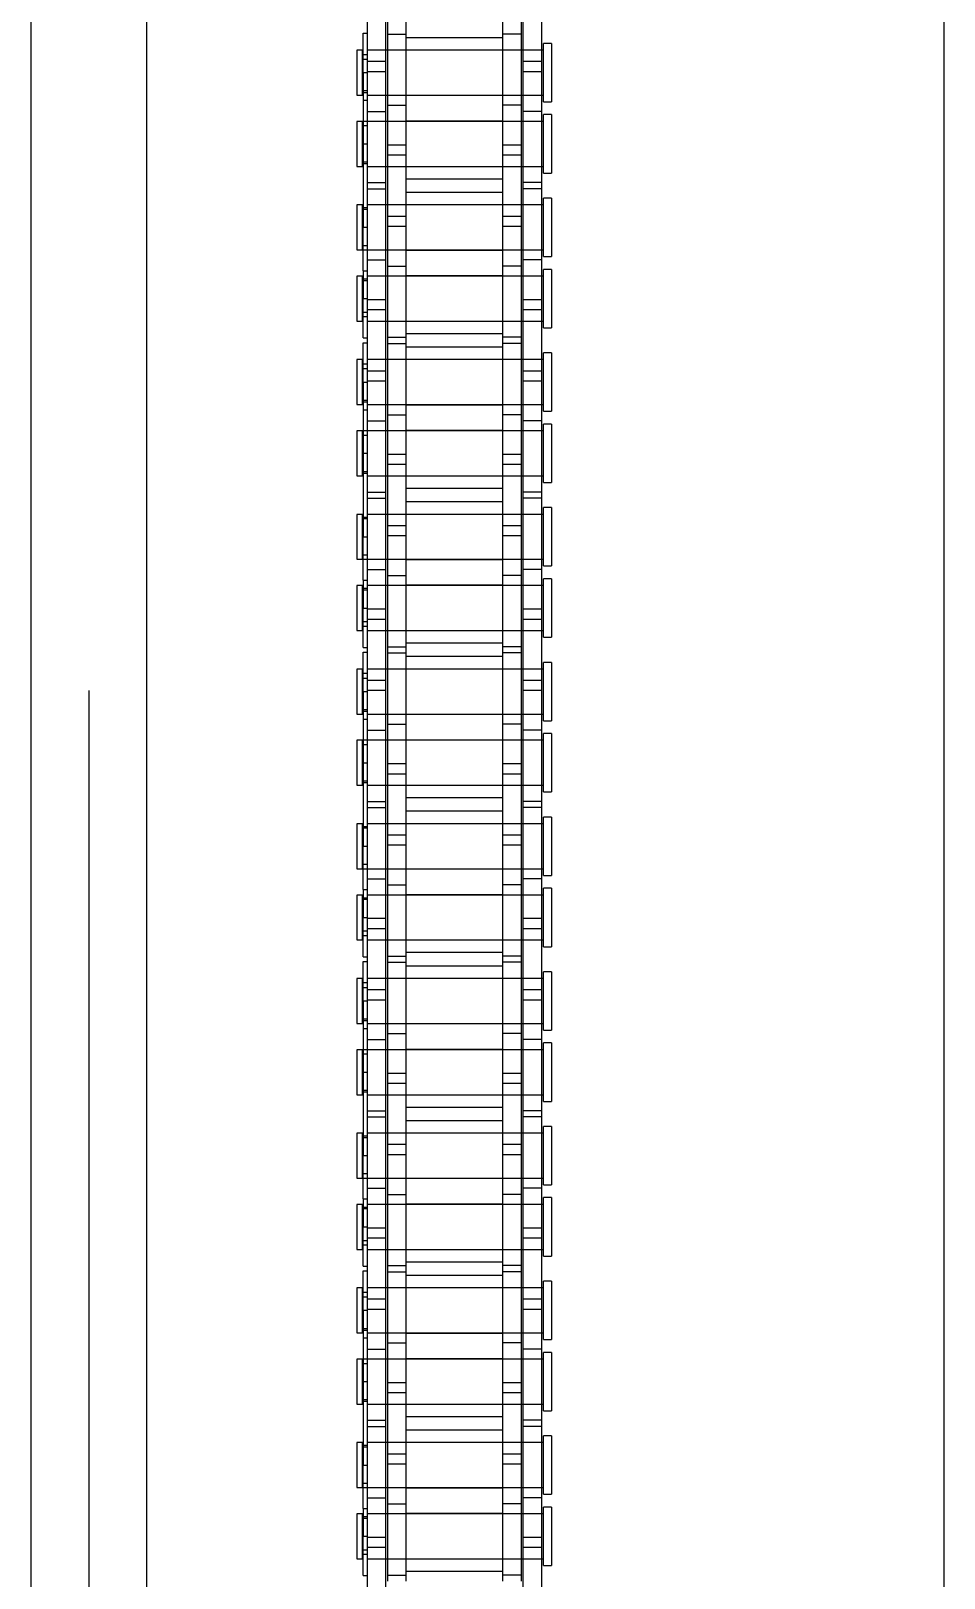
# Model space of a CAD drawing. Header units: metres. Extents: x 0 to 63075, y 0 to 44550.
# Drawn here: x 13894.7 to 13969.7, y 28644.5 to 28771.5 of the extents above; entities that cross this region are included whole.
import ezdxf

# ---------------------------------------------------------------- set-up
doc = ezdxf.new("R2010")
doc.units = ezdxf.units.M
doc.header["$LTSCALE"] = 75
doc.linetypes.add('HIDDEN2', pattern=[4.7625, 3.175, -1.5875])
for name, color, linetype in [('SDM', 7, 'Continuous'), ('SL4', 4, 'Continuous'), ('ST1', 7, 'HIDDEN2')]:
    doc.layers.add(name, color=color, linetype=linetype)

# ---------------------------------------------------------------- blocks, each defined once
blk = doc.blocks.new('A$Cb6dca9d5')
at = {"layer": 'SL4'}
for p, q in [((48.24, 2334.74), (48.24, 1009.76)), ((57.76, 1009.76), (57.76, 2334.74)), ((123.24, 1009.76), (123.24, 2334.74))]:
    blk.add_line(p, q, dxfattribs=at)
at = {"layer": 'ST1'}
for p, q in [((53, 2334.74), (53, 1009.76)), ((57.76, 1009.76), (57.76, 2334.74)), ((77.52, 2037.8), (77.52, 2031.45)), ((79.03, 2037.8), (79.03, 2031.45)), ((86.96, 2037.8), (86.96, 2031.45)), ((88.49, 2037.8), (88.49, 2031.45)), ((75.84, 2034.2), (75.84, 2025.1)), ((77.36, 2034.2), (77.36, 2025.1)), ((88.64, 2034.2), (88.64, 2025.1)), ((90.16, 2034.2), (90.16, 2025.1)), ((75.51, 2031.51), (75.84, 2031.51)), ((75.51, 2028.28), (75.51, 2031.51)), ((77.52, 2031.45), (79.03, 2031.45)), ((77.52, 2031.45), (77.52, 2022.36)), ((79.03, 2031.17), (86.96, 2031.17)), ((79.03, 2031.45), (79.03, 2022.36)), ((88.49, 2031.45), (86.96, 2031.45)), ((86.96, 2031.45), (86.96, 2022.36)), ((88.49, 2031.45), (88.49, 2022.36)), ((75, 2030.12), (75, 2026.43)), ((75.47, 2030.12), (75, 2030.12)), ((75.47, 2026.43), (75.47, 2030.12)), ((75.84, 2029.75), (75.47, 2029.75)), ((77.36, 2030.12), (75.84, 2030.12)), ((90.34, 2030.12), (75.84, 2030.12)), ((79.03, 2030.12), (77.52, 2030.12)), ((86.96, 2030.12), (79.03, 2030.12)), ((88.49, 2030.12), (86.96, 2030.12)), ((90.16, 2030.12), (88.64, 2030.12)), ((90.34, 2025.88), (90.34, 2030.67)), ((91, 2030.67), (90.34, 2030.67)), ((91, 2030.67), (91, 2025.88)), ((75.51, 2029.38), (75.84, 2029.38)), ((75.51, 2028.28), (75.51, 2015.58)), ((75.51, 2028.28), (75.84, 2028.28)), ((75.84, 2029.21), (77.36, 2029.21)), ((77.36, 2028.35), (75.84, 2028.35)), ((88.64, 2029.21), (90.16, 2029.21)), ((90.16, 2028.35), (88.64, 2028.35)), ((75, 2026.43), (75.47, 2026.43)), ((75.47, 2026.8), (75.84, 2026.8)), ((75.51, 2026.66), (75.84, 2026.66)), ((75.84, 2025.98), (75.51, 2025.98)), ((75.84, 2026.43), (77.36, 2026.43)), ((75.84, 2026.43), (90.34, 2026.43)), ((77.52, 2026.43), (79.03, 2026.43)), ((79.03, 2026.43), (86.96, 2026.43)), ((86.96, 2026.39), (79.03, 2026.39)), ((86.96, 2026.43), (88.49, 2026.43)), ((88.64, 2026.43), (90.16, 2026.43)), ((90.34, 2025.88), (91, 2025.88)), ((75.84, 2025.1), (77.36, 2025.1)), ((75.84, 2025.1), (75.84, 2018.75)), ((77.36, 2025.1), (77.36, 2018.75)), ((77.52, 2025.6), (79.03, 2025.6)), ((88.49, 2025.6), (86.96, 2025.6)), ((90.16, 2025.1), (88.64, 2025.1)), ((88.64, 2025.1), (88.64, 2018.75)), ((90.16, 2025.1), (90.16, 2018.75)), ((90.34, 2020.03), (90.34, 2024.83)), ((91, 2024.83), (90.34, 2024.83)), ((91, 2024.83), (91, 2020.03)), ((75, 2024.27), (75, 2020.58)), ((75.47, 2024.27), (75, 2024.27)), ((75.47, 2020.58), (75.47, 2024.27)), ((75.84, 2023.9), (75.47, 2023.9)), ((77.36, 2024.27), (75.51, 2024.27)), ((90.34, 2024.27), (75.84, 2024.27)), ((79.03, 2024.27), (77.52, 2024.27)), ((79.03, 2024.32), (86.96, 2024.32)), ((86.96, 2024.27), (79.03, 2024.27)), ((88.49, 2024.27), (86.96, 2024.27)), ((90.16, 2024.27), (88.64, 2024.27)), ((75.51, 2022.43), (75.84, 2022.43)), ((77.52, 2022.36), (77.52, 2021.5)), ((77.52, 2022.36), (79.03, 2022.36)), ((79.03, 2022.36), (79.03, 2021.5)), ((86.96, 2022.36), (86.96, 2021.5)), ((86.96, 2022.36), (88.49, 2022.36)), ((88.49, 2022.36), (88.49, 2021.5)), ((75, 2020.58), (75.47, 2020.58)), ((75.47, 2020.95), (75.84, 2020.95)), ((75.51, 2020.81), (75.84, 2020.81)), ((75.84, 2020.58), (77.36, 2020.58)), ((75.84, 2020.58), (90.34, 2020.58)), ((77.52, 2021.5), (77.52, 2012.4)), ((79.03, 2021.5), (77.52, 2021.5)), ((77.52, 2020.58), (79.03, 2020.58)), ((79.03, 2020.58), (86.96, 2020.58)), ((79.03, 2021.5), (79.03, 2012.4)), ((86.96, 2021.5), (86.96, 2012.4)), ((88.49, 2021.5), (86.96, 2021.5)), ((86.96, 2020.58), (88.49, 2020.58)), ((88.49, 2021.5), (88.49, 2012.4)), ((88.64, 2020.58), (90.16, 2020.58)), ((86.96, 2019.54), (79.03, 2019.54)), ((90.34, 2020.03), (91, 2020.03)), ((75.84, 2019.25), (77.36, 2019.25)), ((75.84, 2018.75), (77.36, 2018.75)), ((75.84, 2018.75), (75.84, 2009.66)), ((77.36, 2018.75), (77.36, 2009.66)), ((79.03, 2018.47), (86.96, 2018.47)), ((90.16, 2019.25), (88.64, 2019.25)), ((90.16, 2018.75), (88.64, 2018.75)), ((88.64, 2018.75), (88.64, 2009.66)), ((90.16, 2018.75), (90.16, 2009.66)), ((75, 2017.42), (75, 2013.73)), ((75.47, 2017.42), (75, 2017.42)), ((75.47, 2013.73), (75.47, 2017.42)), ((75.84, 2017.05), (75.47, 2017.05)), ((75.51, 2017.2), (75.84, 2017.2)), ((77.36, 2017.42), (75.84, 2017.42)), ((90.34, 2017.42), (75.84, 2017.42)), ((79.03, 2017.42), (77.52, 2017.42)), ((86.96, 2017.42), (79.03, 2017.42)), ((88.49, 2017.42), (86.96, 2017.42)), ((90.16, 2017.42), (88.64, 2017.42)), ((90.34, 2013.18), (90.34, 2017.97)), ((91, 2017.97), (90.34, 2017.97)), ((91, 2017.97), (91, 2013.18)), ((75.51, 2015.58), (75.84, 2015.58)), ((75.51, 2012.02), (75.51, 2015.58)), ((77.52, 2016.51), (79.03, 2016.51)), ((79.03, 2015.65), (77.52, 2015.65)), ((86.96, 2016.51), (88.49, 2016.51)), ((88.49, 2015.65), (86.96, 2015.65)), ((75, 2013.73), (75.47, 2013.73)), ((75.47, 2014.1), (75.84, 2014.1)), ((75.51, 2013.73), (77.36, 2013.73)), ((75.84, 2013.73), (90.34, 2013.73)), ((77.52, 2013.73), (79.03, 2013.73)), ((79.03, 2013.73), (86.96, 2013.73)), ((86.96, 2013.69), (79.03, 2013.69)), ((86.96, 2013.73), (88.49, 2013.73)), ((88.64, 2013.73), (90.16, 2013.73)), ((90.34, 2013.18), (91, 2013.18)), ((75.51, 2012.02), (75.51, 2009.73)), ((75.51, 2012.02), (75.84, 2012.02)), ((75.84, 2012.9), (77.36, 2012.9)), ((77.52, 2012.4), (79.03, 2012.4)), ((77.52, 2012.4), (77.52, 2006.05)), ((79.03, 2012.4), (79.03, 2006.05)), ((88.49, 2012.4), (86.96, 2012.4)), ((86.96, 2012.4), (86.96, 2006.05)), ((88.49, 2012.4), (88.49, 2006.05)), ((90.16, 2012.9), (88.64, 2012.9)), ((90.34, 2007.33), (90.34, 2012.13)), ((91, 2012.13), (90.34, 2012.13)), ((91, 2012.13), (91, 2007.33)), ((75, 2011.57), (75, 2007.88)), ((75.47, 2011.57), (75, 2011.57)), ((75.47, 2007.88), (75.47, 2011.57)), ((75.84, 2011.2), (75.47, 2011.2)), ((75.51, 2011.35), (75.84, 2011.35)), ((77.36, 2011.57), (75.84, 2011.57)), ((90.34, 2011.57), (75.84, 2011.57)), ((79.03, 2011.57), (77.52, 2011.57)), ((79.03, 2011.62), (86.96, 2011.62)), ((86.96, 2011.57), (79.03, 2011.57)), ((88.49, 2011.57), (86.96, 2011.57)), ((90.16, 2011.57), (88.64, 2011.57)), ((75.51, 2009.73), (75.84, 2009.73)), ((75.51, 2006.5), (75.51, 2009.73)), ((75.84, 2009.66), (75.84, 2008.8)), ((75.84, 2009.66), (77.36, 2009.66)), ((77.36, 2009.66), (77.36, 2008.8)), ((88.64, 2009.66), (88.64, 2008.8)), ((88.64, 2009.66), (90.16, 2009.66)), ((90.16, 2009.66), (90.16, 2008.8)), ((75, 2007.88), (75.47, 2007.88)), ((75.47, 2008.25), (75.84, 2008.25)), ((75.51, 2008.62), (75.84, 2008.62)), ((75.84, 2008.8), (75.84, 1999.7)), ((77.36, 2008.8), (75.84, 2008.8)), ((75.84, 2007.88), (77.36, 2007.88)), ((75.84, 2007.88), (90.34, 2007.88)), ((77.36, 2008.8), (77.36, 1999.7)), ((77.52, 2007.88), (79.03, 2007.88)), ((79.03, 2007.88), (86.96, 2007.88)), ((86.96, 2007.88), (88.49, 2007.88)), ((88.64, 2008.8), (88.64, 1999.7)), ((90.16, 2008.8), (88.64, 2008.8)), ((88.64, 2007.88), (90.16, 2007.88)), ((90.16, 2008.8), (90.16, 1999.7)), ((86.96, 2006.84), (79.03, 2006.84)), ((90.34, 2007.33), (91, 2007.33)), ((75.51, 2006.5), (75.84, 2006.5)), ((75.51, 2006.11), (75.84, 2006.11)), ((75.51, 2002.88), (75.51, 2006.11)), ((77.52, 2006.55), (79.03, 2006.55)), ((77.52, 2006.05), (79.03, 2006.05)), ((77.52, 2006.05), (77.52, 1996.96)), ((79.03, 2005.77), (86.96, 2005.77)), ((79.03, 2006.05), (79.03, 1996.96)), ((88.49, 2006.55), (86.96, 2006.55)), ((88.49, 2006.05), (86.96, 2006.05)), ((86.96, 2006.05), (86.96, 1996.96)), ((88.49, 2006.05), (88.49, 1996.96)), ((75, 2004.72), (75, 2001.03)), ((75.47, 2004.72), (75, 2004.72)), ((75.47, 2001.03), (75.47, 2004.72)), ((75.84, 2004.35), (75.47, 2004.35)), ((77.36, 2004.72), (75.84, 2004.72)), ((90.34, 2004.72), (75.84, 2004.72)), ((79.03, 2004.72), (77.52, 2004.72)), ((86.96, 2004.72), (79.03, 2004.72)), ((88.49, 2004.72), (86.96, 2004.72)), ((90.16, 2004.72), (88.64, 2004.72)), ((90.34, 2000.48), (90.34, 2005.27)), ((91, 2005.27), (90.34, 2005.27)), ((91, 2005.27), (91, 2000.48)), ((75.51, 2003.98), (75.84, 2003.98)), ((75.51, 2002.88), (75.84, 2002.88)), ((75.51, 2002.88), (75.51, 1990.18)), ((75.84, 2003.81), (77.36, 2003.81)), ((77.36, 2002.95), (75.84, 2002.95)), ((88.64, 2003.81), (90.16, 2003.81)), ((90.16, 2002.95), (88.64, 2002.95)), ((75, 2001.03), (75.47, 2001.03)), ((75.47, 2001.4), (75.84, 2001.4)), ((75.51, 2001.26), (75.84, 2001.26)), ((75.84, 2000.58), (75.51, 2000.58)), ((75.84, 2001.03), (77.36, 2001.03)), ((75.84, 2001.03), (90.34, 2001.03)), ((77.52, 2001.03), (79.03, 2001.03)), ((79.03, 2001.03), (86.96, 2001.03)), ((86.96, 2000.99), (79.03, 2000.99)), ((86.96, 2001.03), (88.49, 2001.03)), ((88.64, 2001.03), (90.16, 2001.03)), ((90.34, 2000.48), (91, 2000.48)), ((75.84, 1999.7), (77.36, 1999.7)), ((75.84, 1999.7), (75.84, 1993.35)), ((77.36, 1999.7), (77.36, 1993.35)), ((77.52, 2000.2), (79.03, 2000.2)), ((88.49, 2000.2), (86.96, 2000.2)), ((90.16, 1999.7), (88.64, 1999.7)), ((88.64, 1999.7), (88.64, 1993.35)), ((90.16, 1999.7), (90.16, 1993.35)), ((90.34, 1994.63), (90.34, 1999.43)), ((91, 1999.43), (90.34, 1999.43)), ((91, 1999.43), (91, 1994.63)), ((75, 1998.87), (75, 1995.18)), ((75.47, 1998.87), (75, 1998.87)), ((75.47, 1995.18), (75.47, 1998.87)), ((75.84, 1998.5), (75.47, 1998.5)), ((77.36, 1998.87), (75.51, 1998.87)), ((90.34, 1998.87), (75.84, 1998.87)), ((79.03, 1998.87), (77.52, 1998.87)), ((79.03, 1998.92), (86.96, 1998.92)), ((86.96, 1998.87), (79.03, 1998.87)), ((88.49, 1998.87), (86.96, 1998.87)), ((90.16, 1998.87), (88.64, 1998.87)), ((75.51, 1997.03), (75.84, 1997.03)), ((77.52, 1996.96), (77.52, 1996.1)), ((77.52, 1996.96), (79.03, 1996.96)), ((79.03, 1996.96), (79.03, 1996.1)), ((86.96, 1996.96), (86.96, 1996.1)), ((86.96, 1996.96), (88.49, 1996.96)), ((88.49, 1996.96), (88.49, 1996.1)), ((75, 1995.18), (75.47, 1995.18)), ((75.47, 1995.55), (75.84, 1995.55)), ((75.51, 1995.41), (75.84, 1995.41)), ((75.84, 1995.18), (77.36, 1995.18)), ((75.84, 1995.18), (90.34, 1995.18)), ((77.52, 1996.1), (77.52, 1987)), ((79.03, 1996.1), (77.52, 1996.1)), ((77.52, 1995.18), (79.03, 1995.18)), ((79.03, 1995.18), (86.96, 1995.18)), ((79.03, 1996.1), (79.03, 1987)), ((86.96, 1996.1), (86.96, 1987)), ((88.49, 1996.1), (86.96, 1996.1)), ((86.96, 1995.18), (88.49, 1995.18)), ((88.49, 1996.1), (88.49, 1987)), ((88.64, 1995.18), (90.16, 1995.18)), ((86.96, 1994.14), (79.03, 1994.14)), ((90.34, 1994.63), (91, 1994.63)), ((75.84, 1993.85), (77.36, 1993.85)), ((75.84, 1993.35), (77.36, 1993.35)), ((75.84, 1993.35), (75.84, 1984.26)), ((77.36, 1993.35), (77.36, 1984.26)), ((79.03, 1993.07), (86.96, 1993.07)), ((90.16, 1993.85), (88.64, 1993.85)), ((90.16, 1993.35), (88.64, 1993.35)), ((88.64, 1993.35), (88.64, 1984.26)), ((90.16, 1993.35), (90.16, 1984.26)), ((75, 1992.02), (75, 1988.33)), ((75.47, 1992.02), (75, 1992.02)), ((75.47, 1988.33), (75.47, 1992.02)), ((75.84, 1991.65), (75.47, 1991.65)), ((75.51, 1991.8), (75.84, 1991.8)), ((77.36, 1992.02), (75.84, 1992.02)), ((90.34, 1992.02), (75.84, 1992.02)), ((79.03, 1992.02), (77.52, 1992.02)), ((86.96, 1992.02), (79.03, 1992.02)), ((88.49, 1992.02), (86.96, 1992.02)), ((90.16, 1992.02), (88.64, 1992.02)), ((90.34, 1987.78), (90.34, 1992.57)), ((91, 1992.57), (90.34, 1992.57)), ((91, 1992.57), (91, 1987.78)), ((75.51, 1990.18), (75.84, 1990.18)), ((75.51, 1986.62), (75.51, 1990.18)), ((77.52, 1991.11), (79.03, 1991.11)), ((79.03, 1990.25), (77.52, 1990.25)), ((86.96, 1991.11), (88.49, 1991.11)), ((88.49, 1990.25), (86.96, 1990.25)), ((75, 1988.33), (75.47, 1988.33)), ((75.47, 1988.7), (75.84, 1988.7)), ((75.51, 1988.33), (77.36, 1988.33)), ((75.84, 1988.33), (90.34, 1988.33)), ((77.52, 1988.33), (79.03, 1988.33)), ((79.03, 1988.33), (86.96, 1988.33)), ((86.96, 1988.29), (79.03, 1988.29)), ((86.96, 1988.33), (88.49, 1988.33)), ((88.64, 1988.33), (90.16, 1988.33)), ((90.34, 1987.78), (91, 1987.78)), ((75.51, 1986.62), (75.51, 1984.33)), ((75.51, 1986.62), (75.84, 1986.62)), ((75.84, 1987.5), (77.36, 1987.5)), ((77.52, 1987), (79.03, 1987)), ((77.52, 1987), (77.52, 1980.65)), ((79.03, 1987), (79.03, 1980.65)), ((88.49, 1987), (86.96, 1987)), ((86.96, 1987), (86.96, 1980.65)), ((88.49, 1987), (88.49, 1980.65)), ((90.16, 1987.5), (88.64, 1987.5)), ((90.34, 1981.93), (90.34, 1986.73)), ((91, 1986.73), (90.34, 1986.73)), ((91, 1986.73), (91, 1981.93)), ((75, 1986.17), (75, 1982.48)), ((75.47, 1986.17), (75, 1986.17)), ((75.47, 1982.48), (75.47, 1986.17)), ((75.84, 1985.8), (75.47, 1985.8)), ((75.51, 1985.95), (75.84, 1985.95)), ((77.36, 1986.17), (75.84, 1986.17)), ((90.34, 1986.17), (75.84, 1986.17)), ((79.03, 1986.17), (77.52, 1986.17)), ((79.03, 1986.22), (86.96, 1986.22)), ((86.96, 1986.17), (79.03, 1986.17)), ((88.49, 1986.17), (86.96, 1986.17)), ((90.16, 1986.17), (88.64, 1986.17)), ((75.51, 1984.33), (75.84, 1984.33)), ((75.51, 1981.1), (75.51, 1984.33)), ((75.84, 1984.26), (75.84, 1983.4)), ((75.84, 1984.26), (77.36, 1984.26)), ((77.36, 1984.26), (77.36, 1983.4)), ((88.64, 1984.26), (88.64, 1983.4)), ((88.64, 1984.26), (90.16, 1984.26)), ((90.16, 1984.26), (90.16, 1983.4)), ((75, 1982.48), (75.47, 1982.48)), ((75.47, 1982.85), (75.84, 1982.85)), ((75.51, 1983.22), (75.84, 1983.22)), ((75.84, 1983.4), (75.84, 1974.3)), ((77.36, 1983.4), (75.84, 1983.4)), ((75.84, 1982.48), (77.36, 1982.48)), ((75.84, 1982.48), (90.34, 1982.48)), ((77.36, 1983.4), (77.36, 1974.3)), ((77.52, 1982.48), (79.03, 1982.48)), ((79.03, 1982.48), (86.96, 1982.48)), ((86.96, 1982.48), (88.49, 1982.48)), ((88.64, 1983.4), (88.64, 1974.3)), ((90.16, 1983.4), (88.64, 1983.4)), ((88.64, 1982.48), (90.16, 1982.48)), ((90.16, 1983.4), (90.16, 1974.3)), ((86.96, 1981.44), (79.03, 1981.44)), ((90.34, 1981.93), (91, 1981.93)), ((75.51, 1981.1), (75.84, 1981.1)), ((75.51, 1980.71), (75.84, 1980.71)), ((75.51, 1977.48), (75.51, 1980.71)), ((77.52, 1981.15), (79.03, 1981.15)), ((77.52, 1980.65), (79.03, 1980.65)), ((77.52, 1980.65), (77.52, 1971.56)), ((79.03, 1980.37), (86.96, 1980.37)), ((79.03, 1980.65), (79.03, 1971.56)), ((88.49, 1981.15), (86.96, 1981.15)), ((88.49, 1980.65), (86.96, 1980.65)), ((86.96, 1980.65), (86.96, 1971.56)), ((88.49, 1980.65), (88.49, 1971.56)), ((75, 1979.32), (75, 1975.63)), ((75.47, 1979.32), (75, 1979.32)), ((75.47, 1975.63), (75.47, 1979.32)), ((75.84, 1978.95), (75.47, 1978.95)), ((77.36, 1979.32), (75.84, 1979.32)), ((90.34, 1979.32), (75.84, 1979.32)), ((79.03, 1979.32), (77.52, 1979.32)), ((86.96, 1979.32), (79.03, 1979.32)), ((88.49, 1979.32), (86.96, 1979.32)), ((90.16, 1979.32), (88.64, 1979.32)), ((90.34, 1975.08), (90.34, 1979.87)), ((91, 1979.87), (90.34, 1979.87)), ((91, 1979.87), (91, 1975.08)), ((75.51, 1978.58), (75.84, 1978.58)), ((75.51, 1977.48), (75.84, 1977.48)), ((75.51, 1977.48), (75.51, 1964.78)), ((75.84, 1978.41), (77.36, 1978.41)), ((77.36, 1977.55), (75.84, 1977.55)), ((88.64, 1978.41), (90.16, 1978.41)), ((90.16, 1977.55), (88.64, 1977.55)), ((75, 1975.63), (75.47, 1975.63)), ((75.47, 1976), (75.84, 1976)), ((75.51, 1975.86), (75.84, 1975.86)), ((75.84, 1975.18), (75.51, 1975.18)), ((75.84, 1975.63), (77.36, 1975.63)), ((75.84, 1975.63), (90.34, 1975.63)), ((77.52, 1975.63), (79.03, 1975.63)), ((79.03, 1975.63), (86.96, 1975.63)), ((86.96, 1975.59), (79.03, 1975.59)), ((86.96, 1975.63), (88.49, 1975.63)), ((88.64, 1975.63), (90.16, 1975.63)), ((90.34, 1975.08), (91, 1975.08)), ((75.84, 1974.3), (77.36, 1974.3)), ((75.84, 1974.3), (75.84, 1967.95)), ((77.36, 1974.3), (77.36, 1967.95)), ((77.52, 1974.8), (79.03, 1974.8)), ((88.49, 1974.8), (86.96, 1974.8)), ((90.16, 1974.3), (88.64, 1974.3)), ((88.64, 1974.3), (88.64, 1967.95)), ((90.16, 1974.3), (90.16, 1967.95)), ((90.34, 1969.23), (90.34, 1974.03)), ((91, 1974.03), (90.34, 1974.03)), ((91, 1974.03), (91, 1969.23)), ((75, 1973.47), (75, 1969.78)), ((75.47, 1973.47), (75, 1973.47)), ((75.47, 1969.78), (75.47, 1973.47)), ((75.84, 1973.1), (75.47, 1973.1)), ((77.36, 1973.47), (75.51, 1973.47)), ((90.34, 1973.47), (75.84, 1973.47)), ((79.03, 1973.47), (77.52, 1973.47)), ((79.03, 1973.52), (86.96, 1973.52)), ((86.96, 1973.47), (79.03, 1973.47)), ((88.49, 1973.47), (86.96, 1973.47)), ((90.16, 1973.47), (88.64, 1973.47)), ((75.51, 1971.63), (75.84, 1971.63)), ((77.52, 1971.56), (77.52, 1970.7)), ((77.52, 1971.56), (79.03, 1971.56)), ((79.03, 1971.56), (79.03, 1970.7)), ((86.96, 1971.56), (86.96, 1970.7)), ((86.96, 1971.56), (88.49, 1971.56)), ((88.49, 1971.56), (88.49, 1970.7)), ((75, 1969.78), (75.47, 1969.78)), ((75.47, 1970.15), (75.84, 1970.15)), ((75.51, 1970.01), (75.84, 1970.01)), ((75.84, 1969.78), (77.36, 1969.78)), ((75.84, 1969.78), (90.34, 1969.78)), ((77.52, 1970.7), (77.52, 1961.6)), ((79.03, 1970.7), (77.52, 1970.7)), ((77.52, 1969.78), (79.03, 1969.78)), ((79.03, 1969.78), (86.96, 1969.78)), ((79.03, 1970.7), (79.03, 1961.6)), ((86.96, 1970.7), (86.96, 1961.6)), ((88.49, 1970.7), (86.96, 1970.7)), ((86.96, 1969.78), (88.49, 1969.78)), ((88.49, 1970.7), (88.49, 1961.6)), ((88.64, 1969.78), (90.16, 1969.78)), ((86.96, 1968.74), (79.03, 1968.74)), ((90.34, 1969.23), (91, 1969.23)), ((75.84, 1968.45), (77.36, 1968.45)), ((75.84, 1967.95), (77.36, 1967.95)), ((75.84, 1967.95), (75.84, 1958.86)), ((77.36, 1967.95), (77.36, 1958.86)), ((79.03, 1967.67), (86.96, 1967.67)), ((90.16, 1968.45), (88.64, 1968.45)), ((90.16, 1967.95), (88.64, 1967.95)), ((88.64, 1967.95), (88.64, 1958.86)), ((90.16, 1967.95), (90.16, 1958.86)), ((75, 1966.62), (75, 1962.93)), ((75.47, 1966.62), (75, 1966.62)), ((75.47, 1962.93), (75.47, 1966.62)), ((75.84, 1966.25), (75.47, 1966.25)), ((75.51, 1966.4), (75.84, 1966.4)), ((77.36, 1966.62), (75.84, 1966.62)), ((90.34, 1966.62), (75.84, 1966.62)), ((79.03, 1966.62), (77.52, 1966.62)), ((86.96, 1966.62), (79.03, 1966.62)), ((88.49, 1966.62), (86.96, 1966.62)), ((90.16, 1966.62), (88.64, 1966.62)), ((90.34, 1962.38), (90.34, 1967.17)), ((91, 1967.17), (90.34, 1967.17)), ((91, 1967.17), (91, 1962.38)), ((75.51, 1964.78), (75.84, 1964.78)), ((75.51, 1961.22), (75.51, 1964.78)), ((77.52, 1965.71), (79.03, 1965.71)), ((79.03, 1964.85), (77.52, 1964.85)), ((86.96, 1965.71), (88.49, 1965.71)), ((88.49, 1964.85), (86.96, 1964.85)), ((75, 1962.93), (75.47, 1962.93)), ((75.47, 1963.3), (75.84, 1963.3)), ((75.51, 1962.93), (77.36, 1962.93)), ((75.84, 1962.93), (90.34, 1962.93)), ((77.52, 1962.93), (79.03, 1962.93)), ((79.03, 1962.93), (86.96, 1962.93)), ((86.96, 1962.89), (79.03, 1962.89)), ((86.96, 1962.93), (88.49, 1962.93)), ((88.64, 1962.93), (90.16, 1962.93)), ((90.34, 1962.38), (91, 1962.38)), ((75.51, 1961.22), (75.51, 1958.93)), ((75.51, 1961.22), (75.84, 1961.22)), ((75.84, 1962.1), (77.36, 1962.1)), ((77.52, 1961.6), (79.03, 1961.6)), ((77.52, 1961.6), (77.52, 1955.25)), ((79.03, 1961.6), (79.03, 1955.25)), ((88.49, 1961.6), (86.96, 1961.6)), ((86.96, 1961.6), (86.96, 1955.25)), ((88.49, 1961.6), (88.49, 1955.25)), ((90.16, 1962.1), (88.64, 1962.1)), ((90.34, 1956.53), (90.34, 1961.33)), ((91, 1961.33), (90.34, 1961.33)), ((91, 1961.33), (91, 1956.53)), ((75, 1960.77), (75, 1957.08)), ((75.47, 1960.77), (75, 1960.77)), ((75.47, 1957.08), (75.47, 1960.77)), ((75.84, 1960.4), (75.47, 1960.4)), ((75.51, 1960.55), (75.84, 1960.55)), ((77.36, 1960.77), (75.84, 1960.77)), ((90.34, 1960.77), (75.84, 1960.77)), ((79.03, 1960.77), (77.52, 1960.77)), ((79.03, 1960.82), (86.96, 1960.82)), ((86.96, 1960.77), (79.03, 1960.77)), ((88.49, 1960.77), (86.96, 1960.77)), ((90.16, 1960.77), (88.64, 1960.77)), ((75.51, 1958.93), (75.84, 1958.93)), ((75.51, 1955.7), (75.51, 1958.93)), ((75.84, 1958.86), (75.84, 1958)), ((75.84, 1958.86), (77.36, 1958.86)), ((77.36, 1958.86), (77.36, 1958)), ((88.64, 1958.86), (88.64, 1958)), ((88.64, 1958.86), (90.16, 1958.86)), ((90.16, 1958.86), (90.16, 1958)), ((75, 1957.08), (75.47, 1957.08)), ((75.47, 1957.45), (75.84, 1957.45)), ((75.51, 1957.82), (75.84, 1957.82)), ((75.84, 1958), (75.84, 1948.9)), ((77.36, 1958), (75.84, 1958)), ((75.84, 1957.08), (77.36, 1957.08)), ((75.84, 1957.08), (90.34, 1957.08)), ((77.36, 1958), (77.36, 1948.9)), ((77.52, 1957.08), (79.03, 1957.08)), ((79.03, 1957.08), (86.96, 1957.08)), ((86.96, 1957.08), (88.49, 1957.08)), ((88.64, 1958), (88.64, 1948.9)), ((90.16, 1958), (88.64, 1958)), ((88.64, 1957.08), (90.16, 1957.08)), ((90.16, 1958), (90.16, 1948.9)), ((86.96, 1956.04), (79.03, 1956.04)), ((90.34, 1956.53), (91, 1956.53)), ((75.51, 1955.7), (75.84, 1955.7)), ((75.51, 1955.31), (75.84, 1955.31)), ((75.51, 1952.08), (75.51, 1955.31)), ((77.52, 1955.75), (79.03, 1955.75)), ((77.52, 1955.25), (79.03, 1955.25)), ((77.52, 1955.25), (77.52, 1946.16)), ((79.03, 1954.97), (86.96, 1954.97)), ((79.03, 1955.25), (79.03, 1946.16)), ((88.49, 1955.75), (86.96, 1955.75)), ((88.49, 1955.25), (86.96, 1955.25)), ((86.96, 1955.25), (86.96, 1946.16)), ((88.49, 1955.25), (88.49, 1946.16)), ((75, 1953.92), (75, 1950.23)), ((75.47, 1953.92), (75, 1953.92)), ((75.47, 1950.23), (75.47, 1953.92)), ((75.84, 1953.55), (75.47, 1953.55)), ((77.36, 1953.92), (75.84, 1953.92)), ((90.34, 1953.92), (75.84, 1953.92)), ((79.03, 1953.92), (77.52, 1953.92)), ((86.96, 1953.92), (79.03, 1953.92)), ((88.49, 1953.92), (86.96, 1953.92)), ((90.16, 1953.92), (88.64, 1953.92)), ((90.34, 1949.68), (90.34, 1954.47)), ((91, 1954.47), (90.34, 1954.47)), ((91, 1954.47), (91, 1949.68)), ((75.51, 1953.18), (75.84, 1953.18)), ((75.51, 1952.08), (75.51, 1939.38)), ((75.51, 1952.08), (75.84, 1952.08)), ((75.84, 1953.01), (77.36, 1953.01)), ((77.36, 1952.15), (75.84, 1952.15)), ((88.64, 1953.01), (90.16, 1953.01)), ((90.16, 1952.15), (88.64, 1952.15)), ((75, 1950.23), (75.47, 1950.23)), ((75.47, 1950.6), (75.84, 1950.6)), ((75.51, 1950.46), (75.84, 1950.46)), ((75.84, 1949.78), (75.51, 1949.78)), ((75.84, 1950.23), (77.36, 1950.23)), ((75.84, 1950.23), (90.34, 1950.23)), ((77.52, 1950.23), (79.03, 1950.23)), ((79.03, 1950.23), (86.96, 1950.23)), ((86.96, 1950.19), (79.03, 1950.19)), ((86.96, 1950.23), (88.49, 1950.23)), ((88.64, 1950.23), (90.16, 1950.23)), ((90.34, 1949.68), (91, 1949.68)), ((75.84, 1948.9), (77.36, 1948.9)), ((75.84, 1948.9), (75.84, 1942.55)), ((77.36, 1948.9), (77.36, 1942.55)), ((77.52, 1949.4), (79.03, 1949.4)), ((88.49, 1949.4), (86.96, 1949.4)), ((90.16, 1948.9), (88.64, 1948.9)), ((88.64, 1948.9), (88.64, 1942.55)), ((90.16, 1948.9), (90.16, 1942.55)), ((90.34, 1943.83), (90.34, 1948.63)), ((91, 1948.63), (90.34, 1948.63)), ((91, 1948.63), (91, 1943.83)), ((75, 1948.07), (75, 1944.38)), ((75.47, 1948.07), (75, 1948.07)), ((75.47, 1944.38), (75.47, 1948.07)), ((75.84, 1947.7), (75.47, 1947.7)), ((77.36, 1948.07), (75.51, 1948.07)), ((90.34, 1948.07), (75.84, 1948.07)), ((79.03, 1948.07), (77.52, 1948.07)), ((79.03, 1948.12), (86.96, 1948.12)), ((86.96, 1948.07), (79.03, 1948.07)), ((88.49, 1948.07), (86.96, 1948.07)), ((90.16, 1948.07), (88.64, 1948.07)), ((75.51, 1946.23), (75.84, 1946.23)), ((77.52, 1946.16), (77.52, 1945.3)), ((77.52, 1946.16), (79.03, 1946.16)), ((79.03, 1946.16), (79.03, 1945.3)), ((86.96, 1946.16), (86.96, 1945.3)), ((86.96, 1946.16), (88.49, 1946.16)), ((88.49, 1946.16), (88.49, 1945.3)), ((75, 1944.38), (75.47, 1944.38)), ((75.47, 1944.75), (75.84, 1944.75)), ((75.51, 1944.61), (75.84, 1944.61)), ((75.84, 1944.38), (77.36, 1944.38)), ((75.84, 1944.38), (90.34, 1944.38)), ((77.52, 1945.3), (77.52, 1936.2)), ((79.03, 1945.3), (77.52, 1945.3)), ((77.52, 1944.38), (79.03, 1944.38)), ((79.03, 1944.38), (86.96, 1944.38)), ((79.03, 1945.3), (79.03, 1936.2)), ((86.96, 1945.3), (86.96, 1936.2)), ((88.49, 1945.3), (86.96, 1945.3)), ((86.96, 1944.38), (88.49, 1944.38)), ((88.49, 1945.3), (88.49, 1936.2)), ((88.64, 1944.38), (90.16, 1944.38)), ((86.96, 1943.34), (79.03, 1943.34)), ((90.34, 1943.83), (91, 1943.83)), ((75.84, 1943.05), (77.36, 1943.05)), ((75.84, 1942.55), (77.36, 1942.55)), ((75.84, 1942.55), (75.84, 1933.46)), ((77.36, 1942.55), (77.36, 1933.46)), ((79.03, 1942.27), (86.96, 1942.27)), ((90.16, 1943.05), (88.64, 1943.05)), ((90.16, 1942.55), (88.64, 1942.55)), ((88.64, 1942.55), (88.64, 1933.46)), ((90.16, 1942.55), (90.16, 1933.46)), ((75, 1941.22), (75, 1937.53)), ((75.47, 1941.22), (75, 1941.22)), ((75.47, 1937.53), (75.47, 1941.22)), ((75.84, 1940.85), (75.47, 1940.85)), ((75.51, 1941), (75.84, 1941)), ((77.36, 1941.22), (75.84, 1941.22)), ((90.34, 1941.22), (75.84, 1941.22)), ((79.03, 1941.22), (77.52, 1941.22)), ((86.96, 1941.22), (79.03, 1941.22)), ((88.49, 1941.22), (86.96, 1941.22)), ((90.16, 1941.22), (88.64, 1941.22)), ((90.34, 1936.98), (90.34, 1941.77)), ((91, 1941.77), (90.34, 1941.77)), ((91, 1941.77), (91, 1936.98)), ((75.51, 1939.38), (75.84, 1939.38)), ((75.51, 1935.82), (75.51, 1939.38)), ((77.52, 1940.31), (79.03, 1940.31)), ((79.03, 1939.45), (77.52, 1939.45)), ((86.96, 1940.31), (88.49, 1940.31)), ((88.49, 1939.45), (86.96, 1939.45)), ((75, 1937.53), (75.47, 1937.53)), ((75.47, 1937.9), (75.84, 1937.9)), ((75.51, 1937.53), (77.36, 1937.53)), ((75.84, 1937.53), (90.34, 1937.53)), ((77.52, 1937.53), (79.03, 1937.53)), ((79.03, 1937.53), (86.96, 1937.53)), ((86.96, 1937.49), (79.03, 1937.49)), ((86.96, 1937.53), (88.49, 1937.53)), ((88.64, 1937.53), (90.16, 1937.53)), ((90.34, 1936.98), (91, 1936.98)), ((75.51, 1935.82), (75.51, 1933.53)), ((75.51, 1935.82), (75.84, 1935.82)), ((75.84, 1936.7), (77.36, 1936.7)), ((77.52, 1936.2), (79.03, 1936.2)), ((77.52, 1936.2), (77.52, 1929.85)), ((79.03, 1936.2), (79.03, 1929.85)), ((88.49, 1936.2), (86.96, 1936.2)), ((86.96, 1936.2), (86.96, 1929.85)), ((88.49, 1936.2), (88.49, 1929.85)), ((90.16, 1936.7), (88.64, 1936.7)), ((90.34, 1931.13), (90.34, 1935.93)), ((91, 1935.93), (90.34, 1935.93)), ((91, 1935.93), (91, 1931.13)), ((75, 1935.37), (75, 1931.68)), ((75.47, 1935.37), (75, 1935.37)), ((75.47, 1931.68), (75.47, 1935.37)), ((75.84, 1935), (75.47, 1935)), ((75.51, 1935.15), (75.84, 1935.15)), ((77.36, 1935.37), (75.84, 1935.37)), ((90.34, 1935.37), (75.84, 1935.37)), ((79.03, 1935.37), (77.52, 1935.37)), ((79.03, 1935.42), (86.96, 1935.42)), ((86.96, 1935.37), (79.03, 1935.37)), ((88.49, 1935.37), (86.96, 1935.37)), ((90.16, 1935.37), (88.64, 1935.37)), ((75.51, 1933.53), (75.84, 1933.53)), ((75.51, 1930.3), (75.51, 1933.53)), ((75.84, 1933.46), (75.84, 1932.6)), ((75.84, 1933.46), (77.36, 1933.46)), ((77.36, 1933.46), (77.36, 1932.6)), ((88.64, 1933.46), (88.64, 1932.6)), ((88.64, 1933.46), (90.16, 1933.46)), ((90.16, 1933.46), (90.16, 1932.6)), ((75, 1931.68), (75.47, 1931.68)), ((75.47, 1932.05), (75.84, 1932.05)), ((75.51, 1932.42), (75.84, 1932.42)), ((75.84, 1932.6), (75.84, 1923.5)), ((77.36, 1932.6), (75.84, 1932.6)), ((75.84, 1931.68), (77.36, 1931.68)), ((75.84, 1931.68), (90.34, 1931.68)), ((77.36, 1932.6), (77.36, 1923.5)), ((77.52, 1931.68), (79.03, 1931.68)), ((79.03, 1931.68), (86.96, 1931.68)), ((86.96, 1931.68), (88.49, 1931.68)), ((88.64, 1932.6), (88.64, 1923.5)), ((90.16, 1932.6), (88.64, 1932.6)), ((88.64, 1931.68), (90.16, 1931.68)), ((90.16, 1932.6), (90.16, 1923.5)), ((86.96, 1930.64), (79.03, 1930.64)), ((90.34, 1931.13), (91, 1931.13)), ((75.51, 1930.3), (75.84, 1930.3)), ((75.51, 1929.91), (75.84, 1929.91)), ((75.51, 1926.68), (75.51, 1929.91)), ((77.52, 1930.35), (79.03, 1930.35)), ((77.52, 1929.85), (79.03, 1929.85)), ((77.52, 1929.85), (77.52, 1920.76)), ((79.03, 1929.57), (86.96, 1929.57)), ((79.03, 1929.85), (79.03, 1920.76)), ((88.49, 1930.35), (86.96, 1930.35)), ((88.49, 1929.85), (86.96, 1929.85)), ((86.96, 1929.85), (86.96, 1920.76)), ((88.49, 1929.85), (88.49, 1920.76)), ((75, 1928.52), (75, 1924.83)), ((75.47, 1928.52), (75, 1928.52)), ((75.47, 1924.83), (75.47, 1928.52)), ((75.84, 1928.15), (75.47, 1928.15)), ((77.36, 1928.52), (75.84, 1928.52)), ((90.34, 1928.52), (75.84, 1928.52)), ((79.03, 1928.52), (77.52, 1928.52)), ((86.96, 1928.52), (79.03, 1928.52)), ((88.49, 1928.52), (86.96, 1928.52)), ((90.16, 1928.52), (88.64, 1928.52)), ((90.34, 1924.28), (90.34, 1929.07)), ((91, 1929.07), (90.34, 1929.07)), ((91, 1929.07), (91, 1924.28)), ((75.51, 1927.78), (75.84, 1927.78)), ((75.51, 1926.68), (75.84, 1926.68)), ((75.51, 1926.68), (75.51, 1913.98)), ((75.84, 1927.61), (77.36, 1927.61)), ((77.36, 1926.75), (75.84, 1926.75)), ((88.64, 1927.61), (90.16, 1927.61)), ((90.16, 1926.75), (88.64, 1926.75)), ((75, 1924.83), (75.47, 1924.83)), ((75.47, 1925.2), (75.84, 1925.2)), ((75.51, 1925.06), (75.84, 1925.06)), ((75.84, 1924.38), (75.51, 1924.38)), ((75.84, 1924.83), (77.36, 1924.83)), ((75.84, 1924.83), (90.34, 1924.83)), ((77.52, 1924.83), (79.03, 1924.83)), ((79.03, 1924.83), (86.96, 1924.83)), ((86.96, 1924.79), (79.03, 1924.79)), ((86.96, 1924.83), (88.49, 1924.83)), ((88.64, 1924.83), (90.16, 1924.83)), ((90.34, 1924.28), (91, 1924.28)), ((75.84, 1923.5), (77.36, 1923.5)), ((75.84, 1923.5), (75.84, 1917.15)), ((77.36, 1923.5), (77.36, 1917.15)), ((77.52, 1924), (79.03, 1924)), ((88.49, 1924), (86.96, 1924)), ((90.16, 1923.5), (88.64, 1923.5)), ((88.64, 1923.5), (88.64, 1917.15)), ((90.16, 1923.5), (90.16, 1917.15)), ((90.34, 1918.43), (90.34, 1923.23)), ((91, 1923.23), (90.34, 1923.23)), ((91, 1923.23), (91, 1918.43)), ((75, 1922.67), (75, 1918.98)), ((75.47, 1922.67), (75, 1922.67)), ((75.47, 1918.98), (75.47, 1922.67)), ((75.84, 1922.3), (75.47, 1922.3)), ((77.36, 1922.67), (75.51, 1922.67)), ((90.34, 1922.67), (75.84, 1922.67)), ((79.03, 1922.67), (77.52, 1922.67)), ((79.03, 1922.72), (86.96, 1922.72)), ((86.96, 1922.67), (79.03, 1922.67)), ((88.49, 1922.67), (86.96, 1922.67)), ((90.16, 1922.67), (88.64, 1922.67)), ((75.51, 1920.83), (75.84, 1920.83)), ((77.52, 1920.76), (77.52, 1919.9)), ((77.52, 1920.76), (79.03, 1920.76)), ((79.03, 1920.76), (79.03, 1919.9)), ((86.96, 1920.76), (86.96, 1919.9)), ((86.96, 1920.76), (88.49, 1920.76)), ((88.49, 1920.76), (88.49, 1919.9)), ((75, 1918.98), (75.47, 1918.98)), ((75.47, 1919.35), (75.84, 1919.35)), ((75.51, 1919.21), (75.84, 1919.21)), ((75.84, 1918.98), (77.36, 1918.98)), ((75.84, 1918.98), (90.34, 1918.98)), ((77.52, 1919.9), (77.52, 1910.8)), ((79.03, 1919.9), (77.52, 1919.9)), ((77.52, 1918.98), (79.03, 1918.98)), ((79.03, 1918.98), (86.96, 1918.98)), ((79.03, 1919.9), (79.03, 1910.8)), ((86.96, 1919.9), (86.96, 1910.8)), ((88.49, 1919.9), (86.96, 1919.9)), ((86.96, 1918.98), (88.49, 1918.98)), ((88.49, 1919.9), (88.49, 1910.8)), ((88.64, 1918.98), (90.16, 1918.98)), ((86.96, 1917.94), (79.03, 1917.94)), ((90.34, 1918.43), (91, 1918.43)), ((75.84, 1917.65), (77.36, 1917.65)), ((75.84, 1917.15), (77.36, 1917.15)), ((75.84, 1917.15), (75.84, 1908.06)), ((77.36, 1917.15), (77.36, 1908.06)), ((79.03, 1916.87), (86.96, 1916.87)), ((90.16, 1917.65), (88.64, 1917.65)), ((90.16, 1917.15), (88.64, 1917.15)), ((88.64, 1917.15), (88.64, 1908.06)), ((90.16, 1917.15), (90.16, 1908.06)), ((75, 1915.82), (75, 1912.13)), ((75.47, 1915.82), (75, 1915.82)), ((75.47, 1912.13), (75.47, 1915.82)), ((75.84, 1915.45), (75.47, 1915.45)), ((75.51, 1915.6), (75.84, 1915.6)), ((77.36, 1915.82), (75.84, 1915.82)), ((90.34, 1915.82), (75.84, 1915.82)), ((79.03, 1915.82), (77.52, 1915.82)), ((86.96, 1915.82), (79.03, 1915.82)), ((88.49, 1915.82), (86.96, 1915.82)), ((90.16, 1915.82), (88.64, 1915.82)), ((90.34, 1911.58), (90.34, 1916.37)), ((91, 1916.37), (90.34, 1916.37)), ((91, 1916.37), (91, 1911.58)), ((75.51, 1913.98), (75.84, 1913.98)), ((75.51, 1910.42), (75.51, 1913.98)), ((77.52, 1914.91), (79.03, 1914.91)), ((79.03, 1914.05), (77.52, 1914.05)), ((86.96, 1914.91), (88.49, 1914.91)), ((88.49, 1914.05), (86.96, 1914.05)), ((75, 1912.13), (75.47, 1912.13)), ((75.47, 1912.5), (75.84, 1912.5)), ((75.51, 1912.13), (77.36, 1912.13)), ((75.84, 1912.13), (90.34, 1912.13)), ((77.52, 1912.13), (79.03, 1912.13)), ((79.03, 1912.13), (86.96, 1912.13)), ((86.96, 1912.09), (79.03, 1912.09)), ((86.96, 1912.13), (88.49, 1912.13)), ((88.64, 1912.13), (90.16, 1912.13)), ((90.34, 1911.58), (91, 1911.58)), ((75.51, 1910.42), (75.51, 1908.13)), ((75.51, 1910.42), (75.84, 1910.42)), ((75.84, 1911.3), (77.36, 1911.3)), ((77.52, 1910.8), (79.03, 1910.8)), ((77.52, 1910.8), (77.52, 1904.45)), ((79.03, 1910.8), (79.03, 1904.45)), ((88.49, 1910.8), (86.96, 1910.8)), ((86.96, 1910.8), (86.96, 1904.45)), ((88.49, 1910.8), (88.49, 1904.45)), ((90.16, 1911.3), (88.64, 1911.3)), ((90.34, 1905.73), (90.34, 1910.53)), ((91, 1910.53), (90.34, 1910.53)), ((91, 1910.53), (91, 1905.73)), ((75, 1909.97), (75, 1906.28)), ((75.47, 1909.97), (75, 1909.97)), ((75.47, 1906.28), (75.47, 1909.97)), ((75.84, 1909.6), (75.47, 1909.6)), ((75.51, 1909.75), (75.84, 1909.75)), ((77.36, 1909.97), (75.84, 1909.97)), ((90.34, 1909.97), (75.84, 1909.97)), ((79.03, 1909.97), (77.52, 1909.97)), ((79.03, 1910.02), (86.96, 1910.02)), ((86.96, 1909.97), (79.03, 1909.97)), ((88.49, 1909.97), (86.96, 1909.97)), ((90.16, 1909.97), (88.64, 1909.97)), ((75.51, 1908.13), (75.84, 1908.13)), ((75.51, 1904.9), (75.51, 1908.13)), ((75.84, 1908.06), (75.84, 1907.2)), ((75.84, 1908.06), (77.36, 1908.06)), ((77.36, 1908.06), (77.36, 1907.2)), ((88.64, 1908.06), (88.64, 1907.2)), ((88.64, 1908.06), (90.16, 1908.06)), ((90.16, 1908.06), (90.16, 1907.2)), ((75, 1906.28), (75.47, 1906.28)), ((75.47, 1906.65), (75.84, 1906.65)), ((75.51, 1907.02), (75.84, 1907.02)), ((75.84, 1907.2), (75.84, 1898.1)), ((77.36, 1907.2), (75.84, 1907.2)), ((75.84, 1906.28), (77.36, 1906.28)), ((75.84, 1906.28), (90.34, 1906.28)), ((77.36, 1907.2), (77.36, 1898.1)), ((77.52, 1906.28), (79.03, 1906.28)), ((79.03, 1906.28), (86.96, 1906.28)), ((86.96, 1906.28), (88.49, 1906.28)), ((88.64, 1907.2), (88.64, 1898.1)), ((90.16, 1907.2), (88.64, 1907.2)), ((88.64, 1906.28), (90.16, 1906.28)), ((90.16, 1907.2), (90.16, 1898.1)), ((86.96, 1905.24), (79.03, 1905.24)), ((90.34, 1905.73), (91, 1905.73)), ((75.51, 1904.9), (75.84, 1904.9)), ((77.52, 1904.95), (79.03, 1904.95)), ((88.49, 1904.95), (86.96, 1904.95))]:
    blk.add_line(p, q, dxfattribs=at)

msp = doc.modelspace()

# ---------------------------------------------------------------- block references
at = {"layer": 'SDM'}
msp.add_blockref('A$Cb6dca9d5', (13846.47, 26739.77), dxfattribs=at)

doc.saveas('drawing.dxf')
